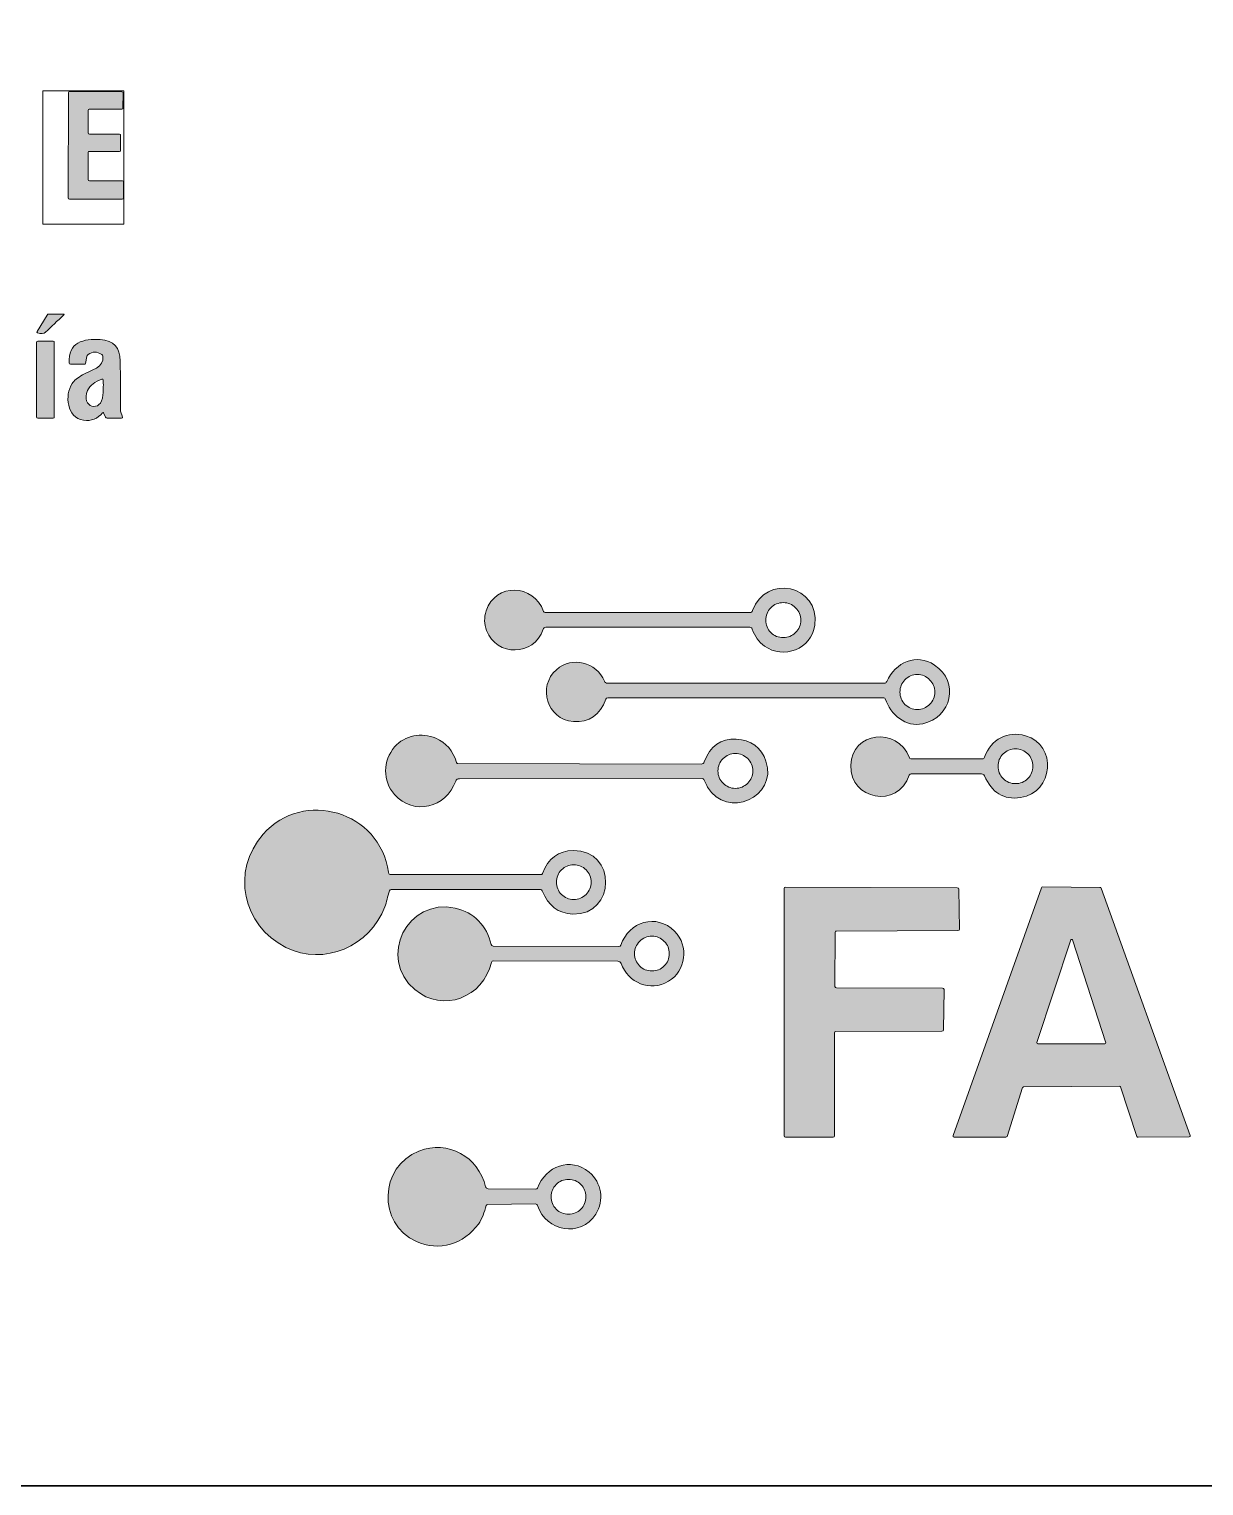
# Model space of a CAD drawing. Header units: millimetres. Extents: x 6 to 133, y 303 to 393.
# Drawn here: x 61.23 to 73.76, y 303.14 to 318.67 of the extents above; entities that cross this region are included whole.
import ezdxf

# ---------------------------------------------------------------- set-up
doc = ezdxf.new("R2010")
doc.units = ezdxf.units.MM
doc.header["$MEASUREMENT"] = 0

# ---------------------------------------------------------------- blocks, each defined once
blk = doc.blocks.new('block 2')
at = {"color": 188, "lineweight": 35, "true_color": 0x161224}
blk.add_open_spline([(21.418, 393.141), (21.418, 393.141), (6.418, 303.141), (6.418, 303.141), (6.418, 303.141), (118.799, 303.141), (118.799, 303.141), (118.799, 303.141), (133.023, 388.483), (133.023, 388.483), (133.386, 390.662), (131.914, 392.723), (129.735, 393.086), (129.518, 393.122), (129.298, 393.141), (129.078, 393.141), (129.078, 393.141), (21.418, 393.141), (21.418, 393.141)], degree=3, knots=[0, 0, 0, 0, 1, 1, 1, 2, 2, 2, 3, 3, 3, 4, 4, 4, 5, 5, 5, 6, 6, 6, 6], dxfattribs=at)
blk = doc.blocks.new('block 131')
at = {"true_color": 0x161225}
h = blk.add_hatch(color=188, dxfattribs=at)
h.dxf.hatch_style = 2
edge = h.paths.add_edge_path()
edge.add_spline(control_points=[(61.864, 317.355), (61.864, 317.355), (61.864, 317.068), (61.864, 317.068), (61.864, 317.06), (61.868, 317.055), (61.877, 317.055), (61.877, 317.055), (62.229, 317.055), (62.229, 317.055), (62.238, 317.055), (62.242, 317.051), (62.242, 317.042), (62.242, 317.042), (62.241, 316.872), (62.241, 316.872), (62.241, 316.863), (62.237, 316.859), (62.228, 316.859), (62.228, 316.859), (61.665, 316.86), (61.665, 316.86), (61.656, 316.86), (61.652, 316.864), (61.652, 316.873), (61.652, 316.873), (61.654, 317.994), (61.654, 317.994), (61.654, 318.003), (61.658, 318.007), (61.667, 318.007), (61.667, 318.007), (62.223, 318.004), (62.223, 318.004), (62.232, 318.004), (62.237, 318), (62.237, 317.991), (62.237, 317.991), (62.235, 317.83), (62.235, 317.83), (62.235, 317.821), (62.231, 317.817), (62.222, 317.817), (62.222, 317.817), (61.876, 317.819), (61.876, 317.819), (61.867, 317.819), (61.863, 317.814), (61.863, 317.805), (61.863, 317.805), (61.864, 317.566), (61.864, 317.566), (61.864, 317.557), (61.868, 317.552), (61.877, 317.552), (61.877, 317.552), (62.197, 317.552), (62.197, 317.552), (62.206, 317.552), (62.21, 317.548), (62.21, 317.539), (62.21, 317.539), (62.21, 317.381), (62.21, 317.381), (62.21, 317.373), (62.206, 317.368), (62.197, 317.368), (62.197, 317.368), (61.877, 317.368), (61.877, 317.368), (61.868, 317.368), (61.864, 317.364), (61.864, 317.355)], knot_values=[0, 0, 0, 0, 1, 1, 1, 2, 2, 2, 3, 3, 3, 4, 4, 4, 5, 5, 5, 6, 6, 6, 7, 7, 7, 8, 8, 8, 9, 9, 9, 10, 10, 10, 11, 11, 11, 12, 12, 12, 13, 13, 13, 14, 14, 14, 15, 15, 15, 16, 16, 16, 17, 17, 17, 18, 18, 18, 19, 19, 19, 20, 20, 20, 21, 21, 21, 22, 22, 22, 23, 23, 23, 24, 24, 24, 24], degree=3, periodic=1)
at = {"lineweight": 0}
blk.add_open_spline([(61.864, 317.355), (61.864, 317.355), (61.864, 317.068), (61.864, 317.068), (61.864, 317.06), (61.868, 317.055), (61.877, 317.055), (61.877, 317.055), (62.229, 317.055), (62.229, 317.055), (62.238, 317.055), (62.242, 317.051), (62.242, 317.042), (62.242, 317.042), (62.241, 316.872), (62.241, 316.872), (62.241, 316.863), (62.237, 316.859), (62.228, 316.859), (62.228, 316.859), (61.665, 316.86), (61.665, 316.86), (61.656, 316.86), (61.652, 316.864), (61.652, 316.873), (61.652, 316.873), (61.654, 317.994), (61.654, 317.994), (61.654, 318.003), (61.658, 318.007), (61.667, 318.007), (61.667, 318.007), (62.223, 318.004), (62.223, 318.004), (62.232, 318.004), (62.237, 318), (62.237, 317.991), (62.237, 317.991), (62.235, 317.83), (62.235, 317.83), (62.235, 317.821), (62.231, 317.817), (62.222, 317.817), (62.222, 317.817), (61.876, 317.819), (61.876, 317.819), (61.867, 317.819), (61.863, 317.814), (61.863, 317.805), (61.863, 317.805), (61.864, 317.566), (61.864, 317.566), (61.864, 317.557), (61.868, 317.552), (61.877, 317.552), (61.877, 317.552), (62.197, 317.552), (62.197, 317.552), (62.206, 317.552), (62.21, 317.548), (62.21, 317.539), (62.21, 317.539), (62.21, 317.381), (62.21, 317.381), (62.21, 317.373), (62.206, 317.368), (62.197, 317.368), (62.197, 317.368), (61.877, 317.368), (61.877, 317.368), (61.868, 317.368), (61.864, 317.364), (61.864, 317.355)], degree=3, knots=[0, 0, 0, 0, 1, 1, 1, 2, 2, 2, 3, 3, 3, 4, 4, 4, 5, 5, 5, 6, 6, 6, 7, 7, 7, 8, 8, 8, 9, 9, 9, 10, 10, 10, 11, 11, 11, 12, 12, 12, 13, 13, 13, 14, 14, 14, 15, 15, 15, 16, 16, 16, 17, 17, 17, 18, 18, 18, 19, 19, 19, 20, 20, 20, 21, 21, 21, 22, 22, 22, 23, 23, 23, 24, 24, 24, 24], dxfattribs=at)
blk = doc.blocks.new('block 130')
at = {"lineweight": 0}
blk.add_lwpolyline([(61.381, 318.012), (62.245, 318.012), (62.245, 316.591), (61.381, 316.591), (61.381, 318.012)], dxfattribs=at)
blk.add_blockref('block 131', (0, 0))

msp = doc.modelspace()

# ---------------------------------------------------------------- hatches: boundary and pattern name
at = {"true_color": 0x161225}
h = msp.add_hatch(color=188, dxfattribs=at)
h.dxf.hatch_style = 2
edge = h.paths.add_edge_path()
edge.add_spline(control_points=[(61.606, 315.625), (61.534, 315.559), (61.469, 315.498), (61.41, 315.441), (61.39, 315.424), (61.361, 315.42), (61.323, 315.435), (61.316, 315.437), (61.315, 315.44), (61.319, 315.446), (61.319, 315.446), (61.426, 315.623), (61.426, 315.623), (61.43, 315.63), (61.435, 315.633), (61.443, 315.633), (61.443, 315.633), (61.603, 315.633), (61.603, 315.633), (61.605, 315.633), (61.606, 315.632), (61.607, 315.63), (61.608, 315.628), (61.607, 315.627), (61.606, 315.625)], knot_values=[0, 0, 0, 0, 1, 1, 1, 2, 2, 2, 3, 3, 3, 4, 4, 4, 5, 5, 5, 6, 6, 6, 7, 7, 7, 8, 8, 8, 8], degree=3, periodic=1)
h = msp.add_hatch(color=188, dxfattribs=at)
h.dxf.hatch_style = 2
edge = h.paths.add_edge_path()
edge.add_spline(control_points=[(61.328, 315.345), (61.328, 315.345), (61.489, 315.345), (61.489, 315.345), (61.499, 315.345), (61.503, 315.34), (61.503, 315.33), (61.503, 315.33), (61.503, 314.537), (61.503, 314.537), (61.503, 314.528), (61.499, 314.523), (61.489, 314.523), (61.489, 314.523), (61.328, 314.523), (61.328, 314.523), (61.319, 314.523), (61.313, 314.528), (61.313, 314.537), (61.313, 314.537), (61.313, 315.33), (61.313, 315.33), (61.313, 315.34), (61.319, 315.345), (61.328, 315.345)], knot_values=[0, 0, 0, 0, 1, 1, 1, 2, 2, 2, 3, 3, 3, 4, 4, 4, 5, 5, 5, 6, 6, 6, 7, 7, 7, 8, 8, 8, 8], degree=3, periodic=1)
h = msp.add_hatch(color=188, dxfattribs=at)
h.dxf.hatch_style = 2
edge = h.paths.add_edge_path()
edge.add_spline(control_points=[(62.018, 314.581), (61.964, 314.517), (61.896, 314.49), (61.815, 314.501), (61.636, 314.527), (61.612, 314.771), (61.692, 314.892), (61.713, 314.924), (61.75, 314.955), (61.803, 314.985), (61.889, 315.034), (62.042, 315.062), (62.02, 315.184), (62.019, 315.193), (62.015, 315.198), (62.008, 315.203), (61.959, 315.236), (61.91, 315.236), (61.863, 315.202), (61.855, 315.196), (61.85, 315.189), (61.849, 315.181), (61.849, 315.181), (61.837, 315.108), (61.837, 315.108), (61.836, 315.102), (61.831, 315.098), (61.826, 315.098), (61.826, 315.098), (61.674, 315.098), (61.674, 315.098), (61.666, 315.098), (61.662, 315.103), (61.662, 315.111), (61.646, 315.328), (61.815, 315.377), (61.992, 315.361), (62.139, 315.349), (62.203, 315.282), (62.206, 315.131), (62.208, 314.961), (62.209, 314.791), (62.208, 314.621), (62.208, 314.589), (62.218, 314.566), (62.229, 314.536), (62.232, 314.527), (62.229, 314.522), (62.22, 314.522), (62.22, 314.522), (62.066, 314.522), (62.066, 314.522), (62.057, 314.522), (62.051, 314.527), (62.048, 314.535), (62.048, 314.535), (62.027, 314.58), (62.027, 314.58), (62.025, 314.586), (62.021, 314.586), (62.018, 314.581)], knot_values=[0, 0, 0, 0, 1, 1, 1, 2, 2, 2, 3, 3, 3, 4, 4, 4, 5, 5, 5, 6, 6, 6, 7, 7, 7, 8, 8, 8, 9, 9, 9, 10, 10, 10, 11, 11, 11, 12, 12, 12, 13, 13, 13, 14, 14, 14, 15, 15, 15, 16, 16, 16, 17, 17, 17, 18, 18, 18, 19, 19, 19, 20, 20, 20, 20], degree=3, periodic=1)
edge = h.paths.add_edge_path()
edge.add_spline(control_points=[(61.858, 314.818), (61.777, 314.64), (62.009, 314.569), (62.021, 314.771), (62.026, 314.833), (62.027, 314.888), (62.024, 314.932), (62.024, 314.941), (62.019, 314.943), (62.011, 314.941), (61.935, 314.914), (61.884, 314.873), (61.858, 314.818)], knot_values=[0, 0, 0, 0, 1, 1, 1, 2, 2, 2, 3, 3, 3, 4, 4, 4, 4], degree=3, periodic=1)
h = msp.add_hatch(color=188, dxfattribs=at)
h.dxf.hatch_style = 2
edge = h.paths.add_edge_path()
edge.add_spline(control_points=[(66.72, 312.464), (66.723, 312.456), (66.727, 312.452), (66.735, 312.452), (66.735, 312.452), (68.919, 312.452), (68.919, 312.452), (68.934, 312.452), (68.943, 312.459), (68.947, 312.472), (69.083, 312.862), (69.667, 312.748), (69.611, 312.317), (69.579, 312.061), (69.273, 311.949), (69.074, 312.094), (69.014, 312.137), (68.97, 312.197), (68.945, 312.275), (68.94, 312.287), (68.933, 312.294), (68.919, 312.294), (68.919, 312.294), (66.744, 312.294), (66.744, 312.294), (66.73, 312.294), (66.721, 312.286), (66.715, 312.273), (66.621, 311.982), (66.217, 311.98), (66.111, 312.26), (66.086, 312.329), (66.084, 312.399), (66.107, 312.469), (66.207, 312.772), (66.613, 312.757), (66.72, 312.464)], knot_values=[0, 0, 0, 0, 1, 1, 1, 2, 2, 2, 3, 3, 3, 4, 4, 4, 5, 5, 5, 6, 6, 6, 7, 7, 7, 8, 8, 8, 9, 9, 9, 10, 10, 10, 11, 11, 11, 12, 12, 12, 12], degree=3, periodic=1)
edge = h.paths.add_edge_path()
edge.add_spline(control_points=[(69.462, 312.37), (69.462, 312.421), (69.443, 312.466), (69.407, 312.502), (69.37, 312.539), (69.327, 312.557), (69.275, 312.557), (69.223, 312.557), (69.179, 312.539), (69.142, 312.502), (69.107, 312.466), (69.088, 312.421), (69.088, 312.37), (69.088, 312.318), (69.107, 312.275), (69.142, 312.238), (69.179, 312.202), (69.223, 312.184), (69.275, 312.184), (69.327, 312.184), (69.37, 312.202), (69.407, 312.238), (69.443, 312.275), (69.462, 312.318), (69.462, 312.37)], knot_values=[0, 0, 0, 0, 1, 1, 1, 2, 2, 2, 3, 3, 3, 4, 4, 4, 5, 5, 5, 6, 6, 6, 7, 7, 7, 8, 8, 8, 8], degree=3, periodic=1)
h = msp.add_hatch(color=188, dxfattribs=at)
h.dxf.hatch_style = 2
edge = h.paths.add_edge_path()
edge.add_spline(control_points=[(70.347, 311.542), (70.347, 311.542), (67.404, 311.541), (67.404, 311.541), (67.394, 311.541), (67.388, 311.537), (67.384, 311.528), (67.32, 311.358), (67.205, 311.278), (67.039, 311.29), (66.749, 311.31), (66.656, 311.666), (66.856, 311.842), (67.025, 311.991), (67.282, 311.922), (67.369, 311.719), (67.374, 311.705), (67.384, 311.699), (67.399, 311.699), (67.399, 311.699), (70.352, 311.699), (70.352, 311.699), (70.364, 311.699), (70.373, 311.704), (70.378, 311.715), (70.472, 311.922), (70.693, 312.022), (70.889, 311.892), (71.159, 311.714), (71.068, 311.331), (70.763, 311.265), (70.579, 311.225), (70.42, 311.364), (70.363, 311.531), (70.361, 311.539), (70.356, 311.542), (70.347, 311.542)], knot_values=[0, 0, 0, 0, 1, 1, 1, 2, 2, 2, 3, 3, 3, 4, 4, 4, 5, 5, 5, 6, 6, 6, 7, 7, 7, 8, 8, 8, 9, 9, 9, 10, 10, 10, 11, 11, 11, 12, 12, 12, 12], degree=3, periodic=1)
edge = h.paths.add_edge_path()
edge.add_spline(control_points=[(70.891, 311.603), (70.891, 311.654), (70.873, 311.699), (70.836, 311.735), (70.8, 311.771), (70.756, 311.79), (70.705, 311.79), (70.653, 311.79), (70.61, 311.771), (70.573, 311.735), (70.538, 311.699), (70.519, 311.654), (70.519, 311.603), (70.519, 311.552), (70.538, 311.508), (70.573, 311.472), (70.61, 311.436), (70.653, 311.418), (70.705, 311.418), (70.756, 311.418), (70.8, 311.436), (70.836, 311.472), (70.873, 311.508), (70.891, 311.552), (70.891, 311.603)], knot_values=[0, 0, 0, 0, 1, 1, 1, 2, 2, 2, 3, 3, 3, 4, 4, 4, 5, 5, 5, 6, 6, 6, 7, 7, 7, 8, 8, 8, 8], degree=3, periodic=1)
h = msp.add_hatch(color=188, dxfattribs=at)
h.dxf.hatch_style = 2
edge = h.paths.add_edge_path()
edge.add_spline(control_points=[(70.637, 310.892), (70.637, 310.892), (71.397, 310.891), (71.397, 310.891), (71.41, 310.891), (71.418, 310.897), (71.422, 310.91), (71.487, 311.101), (71.669, 311.193), (71.858, 311.138), (72.197, 311.042), (72.16, 310.53), (71.804, 310.478), (71.626, 310.452), (71.499, 310.53), (71.419, 310.712), (71.413, 310.724), (71.403, 310.731), (71.39, 310.731), (71.39, 310.731), (70.639, 310.733), (70.639, 310.733), (70.629, 310.733), (70.622, 310.729), (70.619, 310.719), (70.497, 310.357), (69.983, 310.452), (69.994, 310.823), (70.005, 311.183), (70.492, 311.238), (70.62, 310.904), (70.622, 310.896), (70.629, 310.892), (70.637, 310.892)], knot_values=[0, 0, 0, 0, 1, 1, 1, 2, 2, 2, 3, 3, 3, 4, 4, 4, 5, 5, 5, 6, 6, 6, 7, 7, 7, 8, 8, 8, 9, 9, 9, 10, 10, 10, 11, 11, 11, 11], degree=3, periodic=1)
edge = h.paths.add_edge_path()
edge.add_spline(control_points=[(71.937, 310.813), (71.937, 310.864), (71.918, 310.907), (71.883, 310.944), (71.846, 310.981), (71.803, 310.998), (71.751, 310.998), (71.7, 310.998), (71.656, 310.981), (71.62, 310.944), (71.583, 310.907), (71.565, 310.864), (71.565, 310.813), (71.565, 310.762), (71.583, 310.718), (71.62, 310.681), (71.656, 310.646), (71.7, 310.627), (71.751, 310.627), (71.803, 310.627), (71.846, 310.646), (71.883, 310.681), (71.918, 310.718), (71.937, 310.762), (71.937, 310.813)], knot_values=[0, 0, 0, 0, 1, 1, 1, 2, 2, 2, 3, 3, 3, 4, 4, 4, 5, 5, 5, 6, 6, 6, 7, 7, 7, 8, 8, 8, 8], degree=3, periodic=1)
h = msp.add_hatch(color=188, dxfattribs=at)
h.dxf.hatch_style = 2
edge = h.paths.add_edge_path()
edge.add_spline(control_points=[(65.807, 310.841), (65.807, 310.841), (68.398, 310.836), (68.398, 310.836), (68.415, 310.836), (68.427, 310.844), (68.433, 310.861), (68.496, 311.028), (68.611, 311.108), (68.774, 311.102), (68.925, 311.096), (69.046, 311.01), (69.091, 310.866), (69.217, 310.482), (68.674, 310.244), (68.468, 310.591), (68.458, 310.609), (68.444, 310.647), (68.429, 310.672), (68.424, 310.679), (68.419, 310.682), (68.41, 310.682), (68.41, 310.682), (65.822, 310.68), (65.822, 310.68), (65.803, 310.68), (65.789, 310.671), (65.783, 310.653), (65.678, 310.371), (65.338, 310.281), (65.13, 310.511), (64.999, 310.655), (65.007, 310.874), (65.131, 311.018), (65.24, 311.145), (65.419, 311.174), (65.57, 311.112), (65.68, 311.065), (65.754, 310.978), (65.792, 310.852), (65.794, 310.844), (65.799, 310.841), (65.807, 310.841)], knot_values=[0, 0, 0, 0, 1, 1, 1, 2, 2, 2, 3, 3, 3, 4, 4, 4, 5, 5, 5, 6, 6, 6, 7, 7, 7, 8, 8, 8, 9, 9, 9, 10, 10, 10, 11, 11, 11, 12, 12, 12, 13, 13, 13, 14, 14, 14, 14], degree=3, periodic=1)
edge = h.paths.add_edge_path()
edge.add_spline(control_points=[(68.95, 310.763), (68.95, 310.814), (68.933, 310.859), (68.896, 310.894), (68.859, 310.931), (68.816, 310.949), (68.765, 310.949), (68.713, 310.949), (68.67, 310.931), (68.633, 310.894), (68.596, 310.859), (68.579, 310.814), (68.579, 310.763), (68.579, 310.712), (68.596, 310.668), (68.633, 310.632), (68.67, 310.596), (68.713, 310.577), (68.765, 310.577), (68.816, 310.577), (68.859, 310.596), (68.896, 310.632), (68.933, 310.668), (68.95, 310.712), (68.95, 310.763)], knot_values=[0, 0, 0, 0, 1, 1, 1, 2, 2, 2, 3, 3, 3, 4, 4, 4, 5, 5, 5, 6, 6, 6, 7, 7, 7, 8, 8, 8, 8], degree=3, periodic=1)
h = msp.add_hatch(color=188, dxfattribs=at)
h.dxf.hatch_style = 2
edge = h.paths.add_edge_path()
edge.add_spline(control_points=[(66.707, 309.67), (66.768, 309.83), (66.878, 309.911), (67.037, 309.914), (67.498, 309.923), (67.496, 309.222), (67.03, 309.237), (66.876, 309.243), (66.768, 309.325), (66.706, 309.483), (66.703, 309.492), (66.696, 309.497), (66.686, 309.497), (66.686, 309.497), (65.094, 309.497), (65.094, 309.497), (65.085, 309.497), (65.079, 309.492), (65.076, 309.483), (65.056, 309.428), (65.046, 309.359), (65.028, 309.314), (64.867, 308.894), (64.382, 308.678), (63.972, 308.882), (63.51, 309.114), (63.384, 309.692), (63.729, 310.087), (64.158, 310.576), (64.976, 310.33), (65.066, 309.682), (65.068, 309.665), (65.078, 309.657), (65.095, 309.657), (65.095, 309.657), (66.687, 309.657), (66.687, 309.657), (66.697, 309.657), (66.704, 309.661), (66.707, 309.67)], knot_values=[0, 0, 0, 0, 1, 1, 1, 2, 2, 2, 3, 3, 3, 4, 4, 4, 5, 5, 5, 6, 6, 6, 7, 7, 7, 8, 8, 8, 9, 9, 9, 10, 10, 10, 11, 11, 11, 12, 12, 12, 13, 13, 13, 13], degree=3, periodic=1)
edge = h.paths.add_edge_path()
edge.add_spline(control_points=[(67.227, 309.577), (67.227, 309.628), (67.209, 309.672), (67.172, 309.708), (67.137, 309.744), (67.092, 309.762), (67.041, 309.762), (66.99, 309.762), (66.947, 309.744), (66.91, 309.708), (66.875, 309.672), (66.857, 309.628), (66.857, 309.577), (66.857, 309.526), (66.875, 309.482), (66.91, 309.446), (66.947, 309.41), (66.99, 309.392), (67.041, 309.392), (67.092, 309.392), (67.137, 309.41), (67.172, 309.446), (67.209, 309.482), (67.227, 309.526), (67.227, 309.577)], knot_values=[0, 0, 0, 0, 1, 1, 1, 2, 2, 2, 3, 3, 3, 4, 4, 4, 5, 5, 5, 6, 6, 6, 7, 7, 7, 8, 8, 8, 8], degree=3, periodic=1)
h = msp.add_hatch(color=188, dxfattribs=at)
h.dxf.hatch_style = 2
edge = h.paths.add_edge_path()
edge.add_spline(control_points=[(69.842, 308.45), (69.842, 308.45), (70.974, 308.447), (70.974, 308.447), (70.984, 308.447), (70.989, 308.442), (70.989, 308.432), (70.989, 308.432), (70.982, 308.004), (70.982, 308.004), (70.982, 307.994), (70.977, 307.99), (70.967, 307.99), (70.967, 307.99), (69.836, 307.986), (69.836, 307.986), (69.826, 307.986), (69.821, 307.981), (69.821, 307.972), (69.821, 307.972), (69.821, 306.874), (69.821, 306.874), (69.821, 306.864), (69.816, 306.859), (69.806, 306.859), (69.806, 306.859), (69.299, 306.859), (69.299, 306.859), (69.289, 306.859), (69.283, 306.864), (69.283, 306.874), (69.283, 306.874), (69.283, 309.509), (69.283, 309.509), (69.283, 309.519), (69.288, 309.525), (69.298, 309.525), (69.298, 309.525), (71.131, 309.518), (71.131, 309.518), (71.14, 309.518), (71.146, 309.512), (71.146, 309.502), (71.146, 309.502), (71.154, 309.075), (71.154, 309.075), (71.154, 309.065), (71.148, 309.061), (71.138, 309.061), (71.138, 309.061), (69.842, 309.056), (69.842, 309.056), (69.832, 309.056), (69.827, 309.052), (69.827, 309.042), (69.827, 309.042), (69.826, 308.465), (69.826, 308.465), (69.826, 308.455), (69.832, 308.45), (69.842, 308.45)], knot_values=[0, 0, 0, 0, 1, 1, 1, 2, 2, 2, 3, 3, 3, 4, 4, 4, 5, 5, 5, 6, 6, 6, 7, 7, 7, 8, 8, 8, 9, 9, 9, 10, 10, 10, 11, 11, 11, 12, 12, 12, 13, 13, 13, 14, 14, 14, 15, 15, 15, 16, 16, 16, 17, 17, 17, 18, 18, 18, 19, 19, 19, 20, 20, 20, 20], degree=3, periodic=1)
h = msp.add_hatch(color=188, dxfattribs=at)
h.dxf.hatch_style = 2
edge = h.paths.add_edge_path()
edge.add_spline(control_points=[(71.827, 307.387), (71.827, 307.387), (71.661, 306.867), (71.661, 306.867), (71.659, 306.862), (71.655, 306.859), (71.649, 306.859), (71.649, 306.859), (71.098, 306.859), (71.098, 306.859), (71.087, 306.859), (71.083, 306.864), (71.087, 306.875), (71.087, 306.875), (72.028, 309.517), (72.028, 309.517), (72.03, 309.522), (72.034, 309.526), (72.04, 309.526), (72.04, 309.526), (72.652, 309.521), (72.652, 309.521), (72.658, 309.521), (72.662, 309.519), (72.664, 309.513), (72.664, 309.513), (73.615, 306.877), (73.615, 306.877), (73.619, 306.866), (73.615, 306.861), (73.603, 306.861), (73.603, 306.861), (73.058, 306.857), (73.058, 306.857), (73.052, 306.857), (73.048, 306.861), (73.046, 306.866), (73.046, 306.866), (72.871, 307.394), (72.871, 307.394), (72.869, 307.399), (72.865, 307.402), (72.86, 307.402), (72.86, 307.402), (71.838, 307.395), (71.838, 307.395), (71.833, 307.395), (71.83, 307.392), (71.827, 307.387)], knot_values=[0, 0, 0, 0, 1, 1, 1, 2, 2, 2, 3, 3, 3, 4, 4, 4, 5, 5, 5, 6, 6, 6, 7, 7, 7, 8, 8, 8, 9, 9, 9, 10, 10, 10, 11, 11, 11, 12, 12, 12, 13, 13, 13, 14, 14, 14, 15, 15, 15, 16, 16, 16, 16], degree=3, periodic=1)
edge = h.paths.add_edge_path()
edge.add_spline(control_points=[(71.98, 307.866), (71.978, 307.859), (71.982, 307.854), (71.989, 307.854), (71.989, 307.854), (72.704, 307.853), (72.704, 307.853), (72.712, 307.853), (72.715, 307.857), (72.713, 307.865), (72.713, 307.865), (72.358, 308.961), (72.358, 308.961), (72.356, 308.965), (72.353, 308.967), (72.349, 308.967), (72.345, 308.967), (72.341, 308.965), (72.34, 308.961), (72.34, 308.961), (71.98, 307.866), (71.98, 307.866)], knot_values=[0, 0, 0, 0, 1, 1, 1, 2, 2, 2, 3, 3, 3, 4, 4, 4, 5, 5, 5, 6, 6, 6, 7, 7, 7, 7], degree=3, periodic=1)
h = msp.add_hatch(color=188, dxfattribs=at)
h.dxf.hatch_style = 2
edge = h.paths.add_edge_path()
edge.add_spline(control_points=[(67.543, 308.906), (67.629, 309.156), (67.922, 309.249), (68.117, 309.053), (68.273, 308.897), (68.237, 308.63), (68.051, 308.52), (67.856, 308.404), (67.621, 308.503), (67.545, 308.711), (67.54, 308.726), (67.529, 308.734), (67.512, 308.734), (67.512, 308.734), (66.183, 308.738), (66.183, 308.738), (66.172, 308.738), (66.166, 308.733), (66.163, 308.722), (66.076, 308.347), (65.648, 308.18), (65.348, 308.431), (64.94, 308.771), (65.271, 309.412), (65.778, 309.3), (65.975, 309.257), (66.117, 309.109), (66.161, 308.913), (66.163, 308.902), (66.17, 308.896), (66.181, 308.896), (66.181, 308.896), (67.523, 308.892), (67.523, 308.892), (67.533, 308.892), (67.54, 308.896), (67.543, 308.906)], knot_values=[0, 0, 0, 0, 1, 1, 1, 2, 2, 2, 3, 3, 3, 4, 4, 4, 5, 5, 5, 6, 6, 6, 7, 7, 7, 8, 8, 8, 9, 9, 9, 10, 10, 10, 11, 11, 11, 12, 12, 12, 12], degree=3, periodic=1)
edge = h.paths.add_edge_path()
edge.add_spline(control_points=[(68.06, 308.815), (68.06, 308.866), (68.043, 308.91), (68.006, 308.946), (67.969, 308.983), (67.926, 309.001), (67.875, 309.001), (67.823, 309.001), (67.779, 308.983), (67.743, 308.946), (67.707, 308.91), (67.688, 308.866), (67.688, 308.815), (67.688, 308.764), (67.707, 308.72), (67.743, 308.684), (67.779, 308.648), (67.823, 308.63), (67.875, 308.63), (67.926, 308.63), (67.969, 308.648), (68.006, 308.684), (68.043, 308.72), (68.06, 308.764), (68.06, 308.815)], knot_values=[0, 0, 0, 0, 1, 1, 1, 2, 2, 2, 3, 3, 3, 4, 4, 4, 5, 5, 5, 6, 6, 6, 7, 7, 7, 8, 8, 8, 8], degree=3, periodic=1)
h = msp.add_hatch(color=188, dxfattribs=at)
h.dxf.hatch_style = 2
edge = h.paths.add_edge_path()
edge.add_spline(control_points=[(66.109, 306.13), (66.088, 306.061), (66.065, 305.988), (66.025, 305.932), (65.874, 305.719), (65.603, 305.637), (65.363, 305.746), (64.945, 305.938), (64.966, 306.542), (65.39, 306.71), (65.702, 306.834), (66.025, 306.648), (66.102, 306.329), (66.106, 306.316), (66.115, 306.309), (66.128, 306.309), (66.128, 306.309), (66.638, 306.305), (66.638, 306.305), (66.645, 306.305), (66.651, 306.308), (66.653, 306.315), (66.745, 306.552), (67.005, 306.65), (67.206, 306.485), (67.338, 306.375), (67.368, 306.183), (67.276, 306.037), (67.112, 305.783), (66.746, 305.853), (66.655, 306.129), (66.651, 306.14), (66.643, 306.146), (66.632, 306.146), (66.632, 306.146), (66.122, 306.14), (66.122, 306.14), (66.115, 306.14), (66.11, 306.137), (66.109, 306.13)], knot_values=[0, 0, 0, 0, 1, 1, 1, 2, 2, 2, 3, 3, 3, 4, 4, 4, 5, 5, 5, 6, 6, 6, 7, 7, 7, 8, 8, 8, 9, 9, 9, 10, 10, 10, 11, 11, 11, 12, 12, 12, 13, 13, 13, 13], degree=3, periodic=1)
edge = h.paths.add_edge_path()
edge.add_spline(control_points=[(67.171, 306.223), (67.171, 306.274), (67.153, 306.318), (67.117, 306.354), (67.08, 306.39), (67.037, 306.408), (66.986, 306.408), (66.934, 306.408), (66.89, 306.39), (66.854, 306.354), (66.818, 306.318), (66.799, 306.274), (66.799, 306.223), (66.799, 306.172), (66.818, 306.127), (66.854, 306.09), (66.89, 306.055), (66.934, 306.036), (66.986, 306.036), (67.037, 306.036), (67.08, 306.055), (67.117, 306.09), (67.153, 306.127), (67.171, 306.172), (67.171, 306.223)], knot_values=[0, 0, 0, 0, 1, 1, 1, 2, 2, 2, 3, 3, 3, 4, 4, 4, 5, 5, 5, 6, 6, 6, 7, 7, 7, 8, 8, 8, 8], degree=3, periodic=1)

# ---------------------------------------------------------------- linework, layer by layer
at = {"lineweight": 0}
for points, knots in [([(61.606, 315.625), (61.534, 315.559), (61.469, 315.498), (61.41, 315.441), (61.39, 315.424), (61.361, 315.42), (61.323, 315.435), (61.316, 315.437), (61.315, 315.44), (61.319, 315.446), (61.319, 315.446), (61.426, 315.623), (61.426, 315.623), (61.43, 315.63), (61.435, 315.633), (61.443, 315.633), (61.443, 315.633), (61.603, 315.633), (61.603, 315.633), (61.605, 315.633), (61.606, 315.632), (61.607, 315.63), (61.608, 315.628), (61.607, 315.627), (61.606, 315.625)], [0, 0, 0, 0, 1, 1, 1, 2, 2, 2, 3, 3, 3, 4, 4, 4, 5, 5, 5, 6, 6, 6, 7, 7, 7, 8, 8, 8, 8]), ([(61.328, 315.345), (61.328, 315.345), (61.489, 315.345), (61.489, 315.345), (61.499, 315.345), (61.503, 315.34), (61.503, 315.33), (61.503, 315.33), (61.503, 314.537), (61.503, 314.537), (61.503, 314.528), (61.499, 314.523), (61.489, 314.523), (61.489, 314.523), (61.328, 314.523), (61.328, 314.523), (61.319, 314.523), (61.313, 314.528), (61.313, 314.537), (61.313, 314.537), (61.313, 315.33), (61.313, 315.33), (61.313, 315.34), (61.319, 315.345), (61.328, 315.345)], [0, 0, 0, 0, 1, 1, 1, 2, 2, 2, 3, 3, 3, 4, 4, 4, 5, 5, 5, 6, 6, 6, 7, 7, 7, 8, 8, 8, 8]), ([(62.018, 314.581), (61.964, 314.517), (61.896, 314.49), (61.815, 314.501), (61.636, 314.527), (61.612, 314.771), (61.692, 314.892), (61.713, 314.924), (61.75, 314.955), (61.803, 314.985), (61.889, 315.034), (62.042, 315.062), (62.02, 315.184), (62.019, 315.193), (62.015, 315.198), (62.008, 315.203), (61.959, 315.236), (61.91, 315.236), (61.863, 315.202), (61.855, 315.196), (61.85, 315.189), (61.849, 315.181), (61.849, 315.181), (61.837, 315.108), (61.837, 315.108), (61.836, 315.102), (61.831, 315.098), (61.826, 315.098), (61.826, 315.098), (61.674, 315.098), (61.674, 315.098), (61.666, 315.098), (61.662, 315.103), (61.662, 315.111), (61.646, 315.328), (61.815, 315.377), (61.992, 315.361), (62.139, 315.349), (62.203, 315.282), (62.206, 315.131), (62.208, 314.961), (62.209, 314.791), (62.208, 314.621), (62.208, 314.589), (62.218, 314.566), (62.229, 314.536), (62.232, 314.527), (62.229, 314.522), (62.22, 314.522), (62.22, 314.522), (62.066, 314.522), (62.066, 314.522), (62.057, 314.522), (62.051, 314.527), (62.048, 314.535), (62.048, 314.535), (62.027, 314.58), (62.027, 314.58), (62.025, 314.586), (62.021, 314.586), (62.018, 314.581)], [0, 0, 0, 0, 1, 1, 1, 2, 2, 2, 3, 3, 3, 4, 4, 4, 5, 5, 5, 6, 6, 6, 7, 7, 7, 8, 8, 8, 9, 9, 9, 10, 10, 10, 11, 11, 11, 12, 12, 12, 13, 13, 13, 14, 14, 14, 15, 15, 15, 16, 16, 16, 17, 17, 17, 18, 18, 18, 19, 19, 19, 20, 20, 20, 20]), ([(61.858, 314.818), (61.777, 314.64), (62.009, 314.569), (62.021, 314.771), (62.026, 314.833), (62.027, 314.888), (62.024, 314.932), (62.024, 314.941), (62.019, 314.943), (62.011, 314.941), (61.935, 314.914), (61.884, 314.873), (61.858, 314.818)], [0, 0, 0, 0, 1, 1, 1, 2, 2, 2, 3, 3, 3, 4, 4, 4, 4]), ([(66.72, 312.464), (66.723, 312.456), (66.727, 312.452), (66.735, 312.452), (66.735, 312.452), (68.919, 312.452), (68.919, 312.452), (68.934, 312.452), (68.943, 312.459), (68.947, 312.472), (69.083, 312.862), (69.667, 312.748), (69.611, 312.317), (69.579, 312.061), (69.273, 311.949), (69.074, 312.094), (69.014, 312.137), (68.97, 312.197), (68.945, 312.275), (68.94, 312.287), (68.933, 312.294), (68.919, 312.294), (68.919, 312.294), (66.744, 312.294), (66.744, 312.294), (66.73, 312.294), (66.721, 312.286), (66.715, 312.273), (66.621, 311.982), (66.217, 311.98), (66.111, 312.26), (66.086, 312.329), (66.084, 312.399), (66.107, 312.469), (66.207, 312.772), (66.613, 312.757), (66.72, 312.464)], [0, 0, 0, 0, 1, 1, 1, 2, 2, 2, 3, 3, 3, 4, 4, 4, 5, 5, 5, 6, 6, 6, 7, 7, 7, 8, 8, 8, 9, 9, 9, 10, 10, 10, 11, 11, 11, 12, 12, 12, 12]), ([(69.462, 312.37), (69.462, 312.421), (69.443, 312.466), (69.407, 312.502), (69.37, 312.539), (69.327, 312.557), (69.275, 312.557), (69.223, 312.557), (69.179, 312.539), (69.142, 312.502), (69.107, 312.466), (69.088, 312.421), (69.088, 312.37), (69.088, 312.318), (69.107, 312.275), (69.142, 312.238), (69.179, 312.202), (69.223, 312.184), (69.275, 312.184), (69.327, 312.184), (69.37, 312.202), (69.407, 312.238), (69.443, 312.275), (69.462, 312.318), (69.462, 312.37)], [0, 0, 0, 0, 1, 1, 1, 2, 2, 2, 3, 3, 3, 4, 4, 4, 5, 5, 5, 6, 6, 6, 7, 7, 7, 8, 8, 8, 8]), ([(70.347, 311.542), (70.347, 311.542), (67.404, 311.541), (67.404, 311.541), (67.394, 311.541), (67.388, 311.537), (67.384, 311.528), (67.32, 311.358), (67.205, 311.278), (67.039, 311.29), (66.749, 311.31), (66.656, 311.666), (66.856, 311.842), (67.025, 311.991), (67.282, 311.922), (67.369, 311.719), (67.374, 311.705), (67.384, 311.699), (67.399, 311.699), (67.399, 311.699), (70.352, 311.699), (70.352, 311.699), (70.364, 311.699), (70.373, 311.704), (70.378, 311.715), (70.472, 311.922), (70.693, 312.022), (70.889, 311.892), (71.159, 311.714), (71.068, 311.331), (70.763, 311.265), (70.579, 311.225), (70.42, 311.364), (70.363, 311.531), (70.361, 311.539), (70.356, 311.542), (70.347, 311.542)], [0, 0, 0, 0, 1, 1, 1, 2, 2, 2, 3, 3, 3, 4, 4, 4, 5, 5, 5, 6, 6, 6, 7, 7, 7, 8, 8, 8, 9, 9, 9, 10, 10, 10, 11, 11, 11, 12, 12, 12, 12]), ([(70.891, 311.603), (70.891, 311.654), (70.873, 311.699), (70.836, 311.735), (70.8, 311.771), (70.756, 311.79), (70.705, 311.79), (70.653, 311.79), (70.61, 311.771), (70.573, 311.735), (70.538, 311.699), (70.519, 311.654), (70.519, 311.603), (70.519, 311.552), (70.538, 311.508), (70.573, 311.472), (70.61, 311.436), (70.653, 311.418), (70.705, 311.418), (70.756, 311.418), (70.8, 311.436), (70.836, 311.472), (70.873, 311.508), (70.891, 311.552), (70.891, 311.603)], [0, 0, 0, 0, 1, 1, 1, 2, 2, 2, 3, 3, 3, 4, 4, 4, 5, 5, 5, 6, 6, 6, 7, 7, 7, 8, 8, 8, 8]), ([(70.637, 310.892), (70.637, 310.892), (71.397, 310.891), (71.397, 310.891), (71.41, 310.891), (71.418, 310.897), (71.422, 310.91), (71.487, 311.101), (71.669, 311.193), (71.858, 311.138), (72.197, 311.042), (72.16, 310.53), (71.804, 310.478), (71.626, 310.452), (71.499, 310.53), (71.419, 310.712), (71.413, 310.724), (71.403, 310.731), (71.39, 310.731), (71.39, 310.731), (70.639, 310.733), (70.639, 310.733), (70.629, 310.733), (70.622, 310.729), (70.619, 310.719), (70.497, 310.357), (69.983, 310.452), (69.994, 310.823), (70.005, 311.183), (70.492, 311.238), (70.62, 310.904), (70.622, 310.896), (70.629, 310.892), (70.637, 310.892)], [0, 0, 0, 0, 1, 1, 1, 2, 2, 2, 3, 3, 3, 4, 4, 4, 5, 5, 5, 6, 6, 6, 7, 7, 7, 8, 8, 8, 9, 9, 9, 10, 10, 10, 11, 11, 11, 11]), ([(65.807, 310.841), (65.807, 310.841), (68.398, 310.836), (68.398, 310.836), (68.415, 310.836), (68.427, 310.844), (68.433, 310.861), (68.496, 311.028), (68.611, 311.108), (68.774, 311.102), (68.925, 311.096), (69.046, 311.01), (69.091, 310.866), (69.217, 310.482), (68.674, 310.244), (68.468, 310.591), (68.458, 310.609), (68.444, 310.647), (68.429, 310.672), (68.424, 310.679), (68.419, 310.682), (68.41, 310.682), (68.41, 310.682), (65.822, 310.68), (65.822, 310.68), (65.803, 310.68), (65.789, 310.671), (65.783, 310.653), (65.678, 310.371), (65.338, 310.281), (65.13, 310.511), (64.999, 310.655), (65.007, 310.874), (65.131, 311.018), (65.24, 311.145), (65.419, 311.174), (65.57, 311.112), (65.68, 311.065), (65.754, 310.978), (65.792, 310.852), (65.794, 310.844), (65.799, 310.841), (65.807, 310.841)], [0, 0, 0, 0, 1, 1, 1, 2, 2, 2, 3, 3, 3, 4, 4, 4, 5, 5, 5, 6, 6, 6, 7, 7, 7, 8, 8, 8, 9, 9, 9, 10, 10, 10, 11, 11, 11, 12, 12, 12, 13, 13, 13, 14, 14, 14, 14]), ([(68.95, 310.763), (68.95, 310.814), (68.933, 310.859), (68.896, 310.894), (68.859, 310.931), (68.816, 310.949), (68.765, 310.949), (68.713, 310.949), (68.67, 310.931), (68.633, 310.894), (68.596, 310.859), (68.579, 310.814), (68.579, 310.763), (68.579, 310.712), (68.596, 310.668), (68.633, 310.632), (68.67, 310.596), (68.713, 310.577), (68.765, 310.577), (68.816, 310.577), (68.859, 310.596), (68.896, 310.632), (68.933, 310.668), (68.95, 310.712), (68.95, 310.763)], [0, 0, 0, 0, 1, 1, 1, 2, 2, 2, 3, 3, 3, 4, 4, 4, 5, 5, 5, 6, 6, 6, 7, 7, 7, 8, 8, 8, 8]), ([(71.937, 310.813), (71.937, 310.864), (71.918, 310.907), (71.883, 310.944), (71.846, 310.981), (71.803, 310.998), (71.751, 310.998), (71.7, 310.998), (71.656, 310.981), (71.62, 310.944), (71.583, 310.907), (71.565, 310.864), (71.565, 310.813), (71.565, 310.762), (71.583, 310.718), (71.62, 310.681), (71.656, 310.646), (71.7, 310.627), (71.751, 310.627), (71.803, 310.627), (71.846, 310.646), (71.883, 310.681), (71.918, 310.718), (71.937, 310.762), (71.937, 310.813)], [0, 0, 0, 0, 1, 1, 1, 2, 2, 2, 3, 3, 3, 4, 4, 4, 5, 5, 5, 6, 6, 6, 7, 7, 7, 8, 8, 8, 8]), ([(66.707, 309.67), (66.768, 309.83), (66.878, 309.911), (67.037, 309.914), (67.498, 309.923), (67.496, 309.222), (67.03, 309.237), (66.876, 309.243), (66.768, 309.325), (66.706, 309.483), (66.703, 309.492), (66.696, 309.497), (66.686, 309.497), (66.686, 309.497), (65.094, 309.497), (65.094, 309.497), (65.085, 309.497), (65.079, 309.492), (65.076, 309.483), (65.056, 309.428), (65.046, 309.359), (65.028, 309.314), (64.867, 308.894), (64.382, 308.678), (63.972, 308.882), (63.51, 309.114), (63.384, 309.692), (63.729, 310.087), (64.158, 310.576), (64.976, 310.33), (65.066, 309.682), (65.068, 309.665), (65.078, 309.657), (65.095, 309.657), (65.095, 309.657), (66.687, 309.657), (66.687, 309.657), (66.697, 309.657), (66.704, 309.661), (66.707, 309.67)], [0, 0, 0, 0, 1, 1, 1, 2, 2, 2, 3, 3, 3, 4, 4, 4, 5, 5, 5, 6, 6, 6, 7, 7, 7, 8, 8, 8, 9, 9, 9, 10, 10, 10, 11, 11, 11, 12, 12, 12, 13, 13, 13, 13]), ([(67.227, 309.577), (67.227, 309.628), (67.209, 309.672), (67.172, 309.708), (67.137, 309.744), (67.092, 309.762), (67.041, 309.762), (66.99, 309.762), (66.947, 309.744), (66.91, 309.708), (66.875, 309.672), (66.857, 309.628), (66.857, 309.577), (66.857, 309.526), (66.875, 309.482), (66.91, 309.446), (66.947, 309.41), (66.99, 309.392), (67.041, 309.392), (67.092, 309.392), (67.137, 309.41), (67.172, 309.446), (67.209, 309.482), (67.227, 309.526), (67.227, 309.577)], [0, 0, 0, 0, 1, 1, 1, 2, 2, 2, 3, 3, 3, 4, 4, 4, 5, 5, 5, 6, 6, 6, 7, 7, 7, 8, 8, 8, 8]), ([(69.842, 308.45), (69.842, 308.45), (70.974, 308.447), (70.974, 308.447), (70.984, 308.447), (70.989, 308.442), (70.989, 308.432), (70.989, 308.432), (70.982, 308.004), (70.982, 308.004), (70.982, 307.994), (70.977, 307.99), (70.967, 307.99), (70.967, 307.99), (69.836, 307.986), (69.836, 307.986), (69.826, 307.986), (69.821, 307.981), (69.821, 307.972), (69.821, 307.972), (69.821, 306.874), (69.821, 306.874), (69.821, 306.864), (69.816, 306.859), (69.806, 306.859), (69.806, 306.859), (69.299, 306.859), (69.299, 306.859), (69.289, 306.859), (69.283, 306.864), (69.283, 306.874), (69.283, 306.874), (69.283, 309.509), (69.283, 309.509), (69.283, 309.519), (69.288, 309.525), (69.298, 309.525), (69.298, 309.525), (71.131, 309.518), (71.131, 309.518), (71.14, 309.518), (71.146, 309.512), (71.146, 309.502), (71.146, 309.502), (71.154, 309.075), (71.154, 309.075), (71.154, 309.065), (71.148, 309.061), (71.138, 309.061), (71.138, 309.061), (69.842, 309.056), (69.842, 309.056), (69.832, 309.056), (69.827, 309.052), (69.827, 309.042), (69.827, 309.042), (69.826, 308.465), (69.826, 308.465), (69.826, 308.455), (69.832, 308.45), (69.842, 308.45)], [0, 0, 0, 0, 1, 1, 1, 2, 2, 2, 3, 3, 3, 4, 4, 4, 5, 5, 5, 6, 6, 6, 7, 7, 7, 8, 8, 8, 9, 9, 9, 10, 10, 10, 11, 11, 11, 12, 12, 12, 13, 13, 13, 14, 14, 14, 15, 15, 15, 16, 16, 16, 17, 17, 17, 18, 18, 18, 19, 19, 19, 20, 20, 20, 20]), ([(71.827, 307.387), (71.827, 307.387), (71.661, 306.867), (71.661, 306.867), (71.659, 306.862), (71.655, 306.859), (71.649, 306.859), (71.649, 306.859), (71.098, 306.859), (71.098, 306.859), (71.087, 306.859), (71.083, 306.864), (71.087, 306.875), (71.087, 306.875), (72.028, 309.517), (72.028, 309.517), (72.03, 309.522), (72.034, 309.526), (72.04, 309.526), (72.04, 309.526), (72.652, 309.521), (72.652, 309.521), (72.658, 309.521), (72.662, 309.519), (72.664, 309.513), (72.664, 309.513), (73.615, 306.877), (73.615, 306.877), (73.619, 306.866), (73.615, 306.861), (73.603, 306.861), (73.603, 306.861), (73.058, 306.857), (73.058, 306.857), (73.052, 306.857), (73.048, 306.861), (73.046, 306.866), (73.046, 306.866), (72.871, 307.394), (72.871, 307.394), (72.869, 307.399), (72.865, 307.402), (72.86, 307.402), (72.86, 307.402), (71.838, 307.395), (71.838, 307.395), (71.833, 307.395), (71.83, 307.392), (71.827, 307.387)], [0, 0, 0, 0, 1, 1, 1, 2, 2, 2, 3, 3, 3, 4, 4, 4, 5, 5, 5, 6, 6, 6, 7, 7, 7, 8, 8, 8, 9, 9, 9, 10, 10, 10, 11, 11, 11, 12, 12, 12, 13, 13, 13, 14, 14, 14, 15, 15, 15, 16, 16, 16, 16]), ([(67.543, 308.906), (67.629, 309.156), (67.922, 309.249), (68.117, 309.053), (68.273, 308.897), (68.237, 308.63), (68.051, 308.52), (67.856, 308.404), (67.621, 308.503), (67.545, 308.711), (67.54, 308.726), (67.529, 308.734), (67.512, 308.734), (67.512, 308.734), (66.183, 308.738), (66.183, 308.738), (66.172, 308.738), (66.166, 308.733), (66.163, 308.722), (66.076, 308.347), (65.648, 308.18), (65.348, 308.431), (64.94, 308.771), (65.271, 309.412), (65.778, 309.3), (65.975, 309.257), (66.117, 309.109), (66.161, 308.913), (66.163, 308.902), (66.17, 308.896), (66.181, 308.896), (66.181, 308.896), (67.523, 308.892), (67.523, 308.892), (67.533, 308.892), (67.54, 308.896), (67.543, 308.906)], [0, 0, 0, 0, 1, 1, 1, 2, 2, 2, 3, 3, 3, 4, 4, 4, 5, 5, 5, 6, 6, 6, 7, 7, 7, 8, 8, 8, 9, 9, 9, 10, 10, 10, 11, 11, 11, 12, 12, 12, 12]), ([(68.06, 308.815), (68.06, 308.866), (68.043, 308.91), (68.006, 308.946), (67.969, 308.983), (67.926, 309.001), (67.875, 309.001), (67.823, 309.001), (67.779, 308.983), (67.743, 308.946), (67.707, 308.91), (67.688, 308.866), (67.688, 308.815), (67.688, 308.764), (67.707, 308.72), (67.743, 308.684), (67.779, 308.648), (67.823, 308.63), (67.875, 308.63), (67.926, 308.63), (67.969, 308.648), (68.006, 308.684), (68.043, 308.72), (68.06, 308.764), (68.06, 308.815)], [0, 0, 0, 0, 1, 1, 1, 2, 2, 2, 3, 3, 3, 4, 4, 4, 5, 5, 5, 6, 6, 6, 7, 7, 7, 8, 8, 8, 8]), ([(71.98, 307.866), (71.978, 307.859), (71.982, 307.854), (71.989, 307.854), (71.989, 307.854), (72.704, 307.853), (72.704, 307.853), (72.712, 307.853), (72.715, 307.857), (72.713, 307.865), (72.713, 307.865), (72.358, 308.961), (72.358, 308.961), (72.356, 308.965), (72.353, 308.967), (72.349, 308.967), (72.345, 308.967), (72.341, 308.965), (72.34, 308.961), (72.34, 308.961), (71.98, 307.866), (71.98, 307.866)], [0, 0, 0, 0, 1, 1, 1, 2, 2, 2, 3, 3, 3, 4, 4, 4, 5, 5, 5, 6, 6, 6, 7, 7, 7, 7]), ([(66.109, 306.13), (66.088, 306.061), (66.065, 305.988), (66.025, 305.932), (65.874, 305.719), (65.603, 305.637), (65.363, 305.746), (64.945, 305.938), (64.966, 306.542), (65.39, 306.71), (65.702, 306.834), (66.025, 306.648), (66.102, 306.329), (66.106, 306.316), (66.115, 306.309), (66.128, 306.309), (66.128, 306.309), (66.638, 306.305), (66.638, 306.305), (66.645, 306.305), (66.651, 306.308), (66.653, 306.315), (66.745, 306.552), (67.005, 306.65), (67.206, 306.485), (67.338, 306.375), (67.368, 306.183), (67.276, 306.037), (67.112, 305.783), (66.746, 305.853), (66.655, 306.129), (66.651, 306.14), (66.643, 306.146), (66.632, 306.146), (66.632, 306.146), (66.122, 306.14), (66.122, 306.14), (66.115, 306.14), (66.11, 306.137), (66.109, 306.13)], [0, 0, 0, 0, 1, 1, 1, 2, 2, 2, 3, 3, 3, 4, 4, 4, 5, 5, 5, 6, 6, 6, 7, 7, 7, 8, 8, 8, 9, 9, 9, 10, 10, 10, 11, 11, 11, 12, 12, 12, 13, 13, 13, 13]), ([(67.171, 306.223), (67.171, 306.274), (67.153, 306.318), (67.117, 306.354), (67.08, 306.39), (67.037, 306.408), (66.986, 306.408), (66.934, 306.408), (66.89, 306.39), (66.854, 306.354), (66.818, 306.318), (66.799, 306.274), (66.799, 306.223), (66.799, 306.172), (66.818, 306.127), (66.854, 306.09), (66.89, 306.055), (66.934, 306.036), (66.986, 306.036), (67.037, 306.036), (67.08, 306.055), (67.117, 306.09), (67.153, 306.127), (67.171, 306.172), (67.171, 306.223)], [0, 0, 0, 0, 1, 1, 1, 2, 2, 2, 3, 3, 3, 4, 4, 4, 5, 5, 5, 6, 6, 6, 7, 7, 7, 8, 8, 8, 8])]:
    msp.add_open_spline(points, degree=3, knots=knots, dxfattribs=at)

# ---------------------------------------------------------------- block references
for name in ['block 2', 'block 130']:
    msp.add_blockref(name, (0, 0))

doc.saveas('drawing.dxf')
